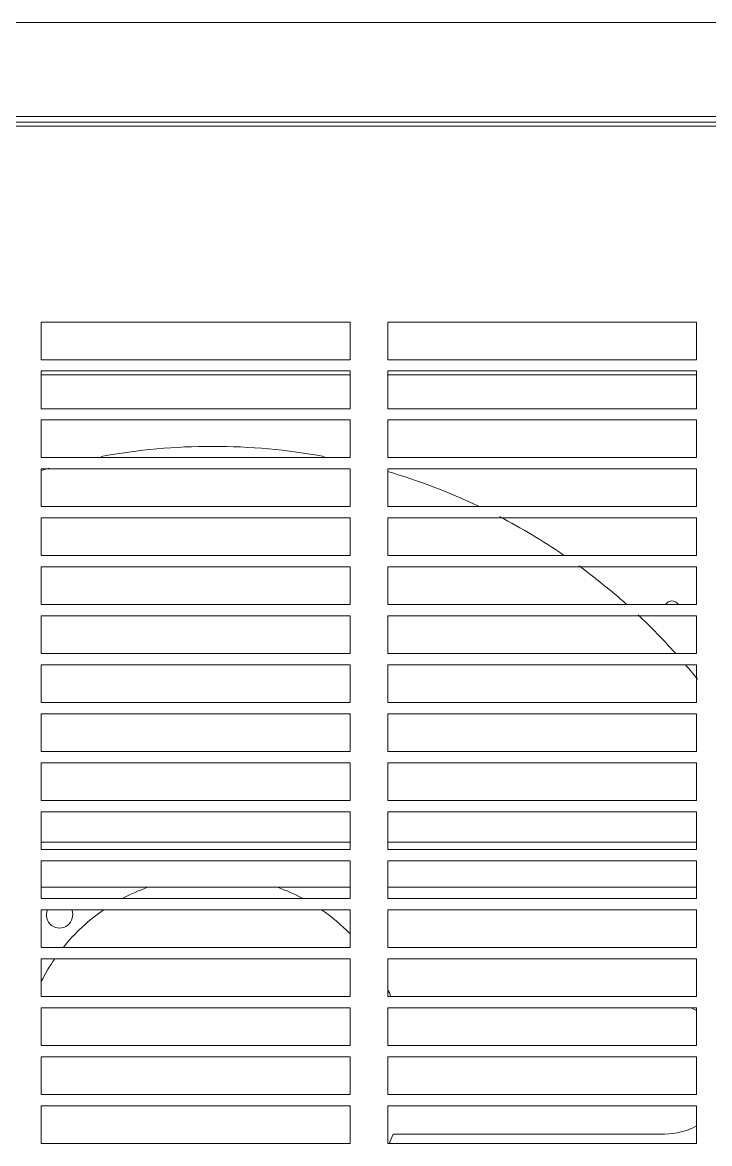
# Model space of a CAD drawing. Header units: inches. Extents: x -4705 to 38647, y 7098 to 31800.
# Drawn here: x 8849.4 to 9031.9, y 29133.5 to 29431.1 of the extents above; entities that cross this region are included whole.
import ezdxf

# ---------------------------------------------------------------- set-up
doc = ezdxf.new("R2010")
doc.units = ezdxf.units.IN
doc.header["$LTSCALE"] = 10
doc.header["$MEASUREMENT"] = 0
doc.layers.add('00_COMPONENTS', color=7, linetype='Continuous', lineweight=0)

msp = doc.modelspace()

# ---------------------------------------------------------------- linework, layer by layer
at = {"layer": '00_COMPONENTS', "color": 7, "linetype": 'Continuous'}
for p, q in [((9152.92, 29431.066), (8107.92, 29431.066)), ((8107.92, 29406.066), (9152.92, 29406.066)), ((9127.42, 29404.566), (8133.42, 29404.566)), ((8091.42, 29403.566), (9169.42, 29403.566)), ((8936.42, 29351.566), (8854.42, 29351.566)), ((8854.42, 29351.566), (8854.42, 29341.566)), ((8936.42, 29341.566), (8936.42, 29351.566)), ((9028.42, 29351.566), (8946.42, 29351.566)), ((8946.42, 29351.566), (8946.42, 29341.566)), ((9028.42, 29341.566), (9028.42, 29351.566)), ((8854.42, 29341.566), (8936.42, 29341.566)), ((8946.42, 29341.566), (9028.42, 29341.566)), ((8936.42, 29338.566), (8854.42, 29338.566)), ((8854.42, 29338.566), (8854.42, 29328.566)), ((8936.42, 29328.566), (8936.42, 29338.566)), ((9028.42, 29338.566), (8946.42, 29338.566)), ((8946.42, 29338.566), (8946.42, 29328.566)), ((9028.42, 29328.566), (9028.42, 29338.566)), ((8854.42, 29337.566), (8936.42, 29337.566)), ((8946.42, 29337.566), (9028.42, 29337.566)), ((8854.42, 29328.566), (8936.42, 29328.566)), ((8946.42, 29328.566), (9028.42, 29328.566)), ((8936.42, 29325.566), (8854.42, 29325.566)), ((8854.42, 29325.566), (8854.42, 29315.566)), ((8936.42, 29315.566), (8936.42, 29325.566)), ((9028.42, 29325.566), (8946.42, 29325.566)), ((8946.42, 29325.566), (8946.42, 29315.566)), ((9028.42, 29315.566), (9028.42, 29325.566)), ((8854.42, 29315.566), (8936.42, 29315.566)), ((8946.42, 29315.566), (9028.42, 29315.566)), ((8936.42, 29312.566), (8854.42, 29312.566)), ((8854.42, 29312.566), (8854.42, 29302.566)), ((8936.42, 29302.566), (8936.42, 29312.566)), ((9028.42, 29312.566), (8946.42, 29312.566)), ((8946.42, 29312.566), (8946.42, 29302.566)), ((9028.42, 29302.566), (9028.42, 29312.566)), ((8854.42, 29302.566), (8936.42, 29302.566)), ((8946.42, 29302.566), (9028.42, 29302.566)), ((8936.42, 29299.566), (8854.42, 29299.566)), ((8854.42, 29299.566), (8854.42, 29289.566)), ((8936.42, 29289.566), (8936.42, 29299.566)), ((9028.42, 29299.566), (8946.42, 29299.566)), ((8946.42, 29299.566), (8946.42, 29289.566)), ((9028.42, 29289.566), (9028.42, 29299.566)), ((8854.42, 29289.566), (8936.42, 29289.566)), ((8946.42, 29289.566), (9028.42, 29289.566)), ((8936.42, 29286.566), (8854.42, 29286.566)), ((8854.42, 29286.566), (8854.42, 29276.566)), ((8936.42, 29276.566), (8936.42, 29286.566)), ((9028.42, 29286.566), (8946.42, 29286.566)), ((8946.42, 29286.566), (8946.42, 29276.566)), ((9028.42, 29276.566), (9028.42, 29286.566)), ((8854.42, 29276.566), (8936.42, 29276.566)), ((8946.42, 29276.566), (9028.42, 29276.566)), ((8936.42, 29273.566), (8854.42, 29273.566)), ((8854.42, 29273.566), (8854.42, 29263.566)), ((8936.42, 29263.566), (8936.42, 29273.566)), ((9028.42, 29273.566), (8946.42, 29273.566)), ((8946.42, 29273.566), (8946.42, 29263.566)), ((9028.42, 29263.566), (9028.42, 29273.566)), ((8854.42, 29263.566), (8936.42, 29263.566)), ((8946.42, 29263.566), (9028.42, 29263.566)), ((8936.42, 29260.566), (8854.42, 29260.566)), ((8854.42, 29260.566), (8854.42, 29250.566)), ((8936.42, 29250.566), (8936.42, 29260.566)), ((9028.42, 29260.566), (8946.42, 29260.566)), ((8946.42, 29260.566), (8946.42, 29250.566)), ((9028.42, 29250.566), (9028.42, 29260.566)), ((8854.42, 29250.566), (8936.42, 29250.566)), ((8946.42, 29250.566), (9028.42, 29250.566)), ((8936.42, 29247.566), (8854.42, 29247.566)), ((8854.42, 29247.566), (8854.42, 29237.566)), ((8936.42, 29237.566), (8936.42, 29247.566)), ((9028.42, 29247.566), (8946.42, 29247.566)), ((8946.42, 29247.566), (8946.42, 29237.566)), ((9028.42, 29237.566), (9028.42, 29247.566)), ((8854.42, 29237.566), (8936.42, 29237.566)), ((8946.42, 29237.566), (9028.42, 29237.566)), ((8936.42, 29234.566), (8854.42, 29234.566)), ((8854.42, 29234.566), (8854.42, 29224.566)), ((8936.42, 29224.566), (8936.42, 29234.566)), ((9028.42, 29234.566), (8946.42, 29234.566)), ((8946.42, 29234.566), (8946.42, 29224.566)), ((9028.42, 29224.566), (9028.42, 29234.566)), ((8854.42, 29224.566), (8936.42, 29224.566)), ((8946.42, 29224.566), (9028.42, 29224.566)), ((8936.42, 29221.566), (8854.42, 29221.566)), ((8854.42, 29221.566), (8854.42, 29211.566)), ((8936.42, 29211.566), (8936.42, 29221.566)), ((9028.42, 29221.566), (8946.42, 29221.566)), ((8946.42, 29221.566), (8946.42, 29211.566)), ((9028.42, 29211.566), (9028.42, 29221.566)), ((8936.42, 29213.566), (8854.42, 29213.566)), ((9028.42, 29213.566), (8946.42, 29213.566)), ((8854.42, 29211.566), (8936.42, 29211.566)), ((8946.42, 29211.566), (9028.42, 29211.566)), ((8936.42, 29208.566), (8854.42, 29208.566)), ((8854.42, 29208.566), (8854.42, 29198.566)), ((8936.42, 29198.566), (8936.42, 29208.566)), ((9028.42, 29208.566), (8946.42, 29208.566)), ((8946.42, 29208.566), (8946.42, 29198.566)), ((9028.42, 29198.566), (9028.42, 29208.566)), ((8854.42, 29201.566), (8936.42, 29201.566)), ((8946.42, 29201.566), (9028.42, 29201.566)), ((8854.42, 29198.566), (8936.42, 29198.566)), ((8946.42, 29198.566), (9028.42, 29198.566)), ((8936.42, 29195.566), (8854.42, 29195.566)), ((8854.42, 29195.566), (8854.42, 29185.566)), ((8936.42, 29185.566), (8936.42, 29195.566)), ((9028.42, 29195.566), (8946.42, 29195.566)), ((8946.42, 29195.566), (8946.42, 29185.566)), ((9028.42, 29185.566), (9028.42, 29195.566)), ((8854.42, 29185.566), (8936.42, 29185.566)), ((8946.42, 29185.566), (9028.42, 29185.566)), ((8936.42, 29182.566), (8854.42, 29182.566)), ((8854.42, 29182.566), (8854.42, 29172.566)), ((8936.42, 29172.566), (8936.42, 29182.566)), ((9028.42, 29182.566), (8946.42, 29182.566)), ((8946.42, 29182.566), (8946.42, 29172.566)), ((9028.42, 29172.566), (9028.42, 29182.566)), ((8854.42, 29172.566), (8936.42, 29172.566)), ((8946.42, 29172.566), (9028.42, 29172.566)), ((8936.42, 29169.566), (8854.42, 29169.566)), ((8854.42, 29169.566), (8854.42, 29159.566)), ((8936.42, 29159.566), (8936.42, 29169.566)), ((9028.42, 29169.566), (8946.42, 29169.566)), ((8946.42, 29169.566), (8946.42, 29159.566)), ((9028.42, 29159.566), (9028.42, 29169.566)), ((8854.42, 29159.566), (8936.42, 29159.566)), ((8946.42, 29159.566), (9028.42, 29159.566)), ((8936.42, 29156.566), (8854.42, 29156.566)), ((8854.42, 29156.566), (8854.42, 29146.566)), ((8936.42, 29146.566), (8936.42, 29156.566)), ((9028.42, 29156.566), (8946.42, 29156.566)), ((8946.42, 29156.566), (8946.42, 29146.566)), ((9028.42, 29146.566), (9028.42, 29156.566)), ((8854.42, 29146.566), (8936.42, 29146.566)), ((8946.42, 29146.566), (9028.42, 29146.566)), ((8936.42, 29143.566), (8854.42, 29143.566)), ((8854.42, 29143.566), (8854.42, 29133.566)), ((8936.42, 29133.566), (8936.42, 29143.566)), ((9028.42, 29143.566), (8946.42, 29143.566)), ((8946.42, 29143.566), (8946.42, 29133.566)), ((9028.42, 29133.566), (9028.42, 29143.566)), ((8854.42, 29133.566), (8936.42, 29133.566)), ((8946.42, 29133.566), (9028.42, 29133.566)), ((8947.823, 29136.066), (9019.92, 29136.066))]:
    msp.add_line(p, q, dxfattribs=at)
for centre, radius, start, end in [((8899.92, 29153.566), 165, 79.66167, 100.33833), ((8899.92, 29153.566), 165, 105.24824, 105.97946), ((8899.92, 29153.566), 165, 64.66658, 73.63636), ((8899.92, 29153.566), 165, 55.64762, 62.49085), ((8899.92, 29153.566), 165, 48.25804, 53.90633), ((9021.896, 29275.541), 2, 31.44289, 148.55711), ((8899.92, 29153.566), 165, 41.86432, 46.78397), ((8899.92, 29153.566), 165, 38.7071, 40.45367), ((8899.92, 29153.566), 51, 109.71399, 117.97335), ((8899.92, 29153.566), 51, 62.02542, 70.27675), ((8859.261, 29194.224), 3.5, 157.39514, 22.60486), ((8899.92, 29153.566), 51, 124.53229, 141.10768), ((8899.92, 29153.566), 51, 44.27087, 55.46354), ((8899.92, 29153.566), 51, 145.33634, 153.24415), ((8899.92, 29153.566), 51, 21.89601, 24.17932), ((9019.92, 29153.566), 17.5, 60.8906, 66.32225), ((9019.92, 29153.566), 17.5, 270, 299.1094), ((8899.92, 29153.566), 51, 336.8873, 339.93187)]:
    msp.add_arc(centre, radius, start, end, dxfattribs=at)

doc.saveas('drawing.dxf')
